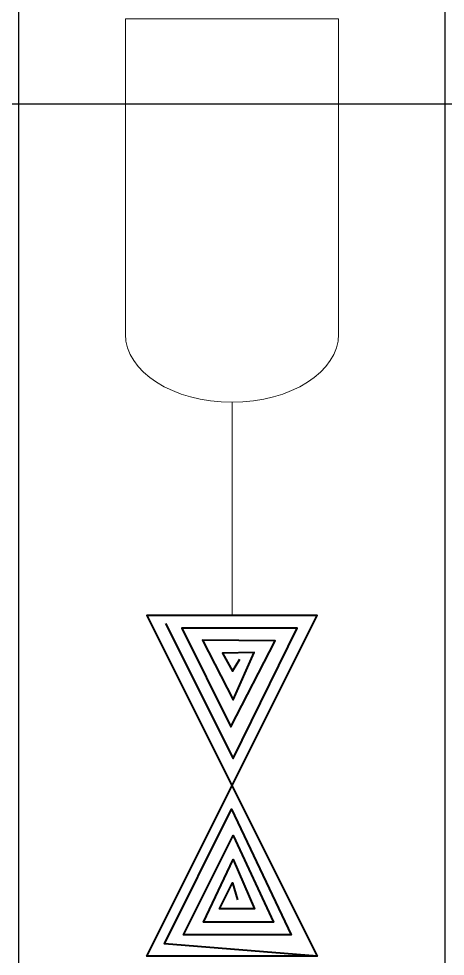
# Model space of a CAD drawing. Header units: metres. Extents: x -0.005 to 0.005, y -0.0105 to 0.0115.
import ezdxf

# ---------------------------------------------------------------- set-up
doc = ezdxf.new("R2010")
doc.units = ezdxf.units.M
doc.header["$PDMODE"] = 2
for name, color, linetype in [('Level 3', 7, 'Continuous'), ('Level 55', 7, 'Continuous'), ('Level 7', 7, 'Continuous')]:
    doc.layers.add(name, color=color, linetype=linetype)

# ---------------------------------------------------------------- blocks, each defined once
blk = doc.blocks.new('0010033')
at = {"layer": 'Level 7', "color": 2, "linetype": 'Continuous', "lineweight": 40, "flags": 128}
for points in [[(0.00197, -0.004), (-0.00203, -0.004), (0.00197, 0.004), (-0.00203, 0.004), (0.00197, -0.004), (-0.00161, -0.00371), (-0.00004, -0.00055), (0.00136, -0.0035), (-0.00117, -0.0035), (0, -0.00117), (0.00094, -0.0032), (-0.0007, -0.0032), (0, -0.00173), (0.0005, -0.00289), (-0.00032, -0.00289), (-0.00002, -0.00228), (0.0001, -0.00268)], [(-0.00159, 0.00381), (0, 0.00064), (0.0015, 0.0037), (-0.00121, 0.0037), (-0.00006, 0.00138), (0.00098, 0.0034), (-0.00072, 0.00342), (0, 0.00202), (0.00049, 0.00313), (-0.00025, 0.00311), (-0.00002, 0.00269), (0.00015, 0.00297)]]:
    blk.add_lwpolyline(points, dxfattribs=at)
blk = doc.blocks.new('BASKET STRAINER (ALTERNATIVE)')
at = {"layer": 'Level 3', "color": 2, "linetype": 'Continuous', "lineweight": 13}
blk.add_ellipse((0.00002, 0.004071), major_axis=(0.0025, 0), ratio=0.64, start_param=3.141593, end_param=6.283185, dxfattribs=at)
at = {"layer": 'Level 55', "color": 51, "linetype": 'Continuous', "lineweight": 0, "true_color": 0xffff55}
for p, q in [((-0.00498, 0.008271), (-0.00498, 0.010671)), ((0.00502, 0.008271), (0.00502, 0.010671))]:
    blk.add_line(p, q, dxfattribs=at)
at = {"layer": 'Level 7', "color": 2, "linetype": 'Continuous', "lineweight": 13}
for p, q in [((-0.00248, 0.004071), (-0.00248, 0.011471)), ((0.00252, 0.011471), (-0.00248, 0.011471)), ((0.00252, 0.004071), (0.00252, 0.011471)), ((-0.00498, 0.009471), (-0.00248, 0.009471)), ((0.00502, 0.009471), (0.00252, 0.009471)), ((0.00002, 0.002471), (0.00002, -0.002529))]:
    blk.add_line(p, q, dxfattribs=at)
at = {"color": 9, "linetype": 'Continuous', "lineweight": 0, "true_color": 0xc8c8c8}
blk.add_blockref('0010033', (0.00005, -0.006529), dxfattribs=at)

msp = doc.modelspace()

# ---------------------------------------------------------------- linework, layer by layer
for p in [(-0.00498, 0.009471), (0.00502, 0.009471)]:
    msp.add_point(p)

# ---------------------------------------------------------------- block references
msp.add_blockref('BASKET STRAINER (ALTERNATIVE)', (0, 0))

doc.saveas('drawing.dxf')
